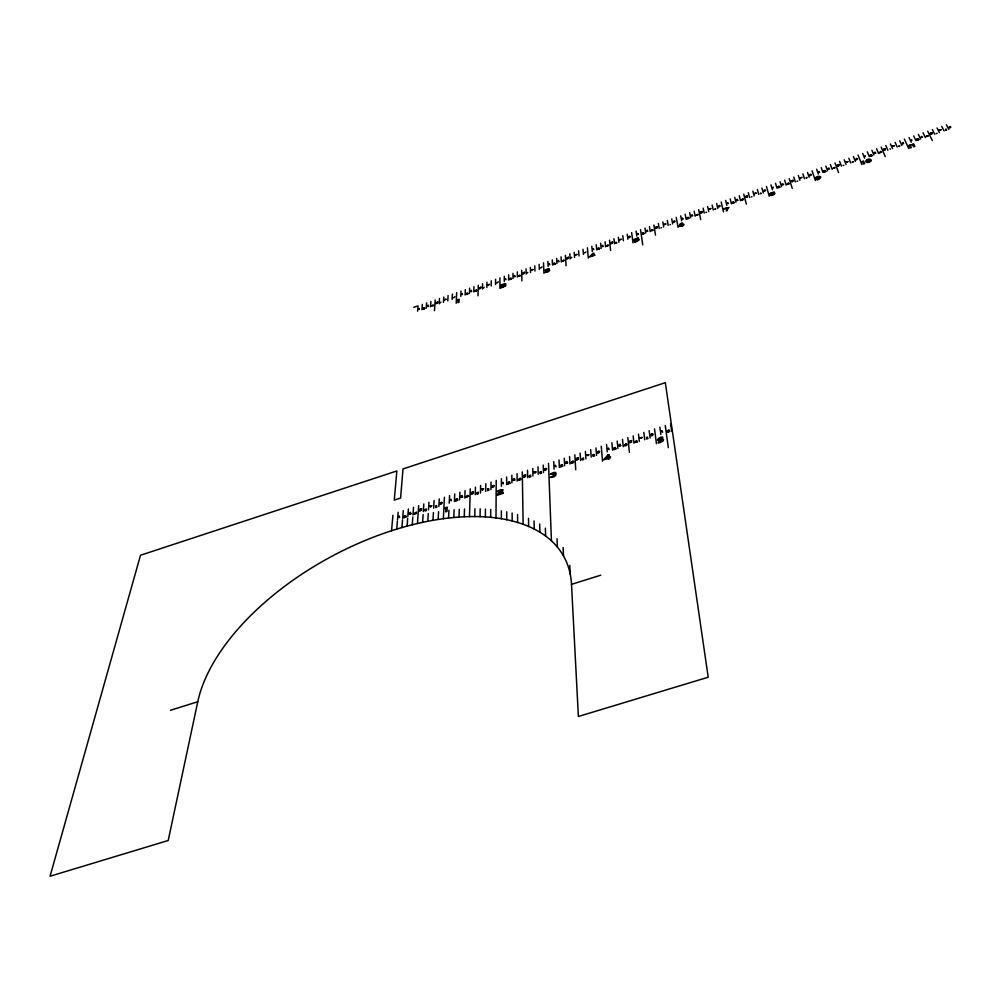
<?xml version="1.0" encoding="UTF-8"?>
<svg xmlns="http://www.w3.org/2000/svg" width="1001" height="1001" viewBox="0 0 1001 1001"><rect width="100%" height="100%" fill="white"/><g stroke="black" fill="none" stroke-linecap="round" stroke-linejoin="round"><path stroke-width="1.5" d="M501.363 518.756L501.376 510.81M501.401 486.236L501.413 478.703M528.866 476.601L529.617 475.5M499.899 288.313L499.937 277.79M496.759 282.72L496.709 282.945A1.839 0.776 -23.3 0 0 497.697 282.495L498.31 281.781M495.995 517.967L496.208 480.392M554.754 475.325L550.175 477.339M495.558 284.522L495.595 279.279M581.744 459.434L582.469 458.345M492.379 487.162L492.317 487.487A2.202 1.114 -24.8 0 0 493.506 486.936L494.269 485.798M490.653 517.367L490.74 509.471M490.928 489.639L491.003 482.082M491.203 286.011L491.253 280.768M485.335 516.954L485.447 509.071M485.698 491.341L485.81 483.771M489.552 284.397L487.587 284.86M486.849 287.5L486.924 282.244M483.733 488.838L481.381 489.301M480.042 516.704L480.18 508.833M480.48 493.03L480.618 485.46M482.495 288.989L482.595 283.733M637.837 240.152C626.951 246.421 647.622 236.837 635.147 239.965M474.762 516.604L474.937 508.758M475.25 494.719L475.425 487.149M635.16 239.589L638.225 238.125M478.015 295.796L478.265 285.21M469.494 516.641L470.245 488.838M473.798 291.967L473.948 286.699M556.081 474.899L554.154 476.801L550.75 477.477M464.251 516.816L464.489 508.996M464.827 498.11L465.065 490.528M469.456 293.456L469.632 288.175M546.746 468.793L546.083 469.807A2.215 1.114 -23.8 0 1 544.819 470.432L544.869 470.12M459.009 517.117L459.284 509.309M459.622 499.799L459.897 492.204M465.115 294.932L465.315 289.652M453.791 517.542L454.091 509.734M454.416 501.488L454.717 493.881M460.785 296.421L460.998 291.141M448.573 518.08L448.911 510.285M449.224 503.178L449.562 495.57M476.463 493.606L477.239 492.505M456.206 303.253L456.694 292.617M443.368 518.731L444.394 497.247M452.127 299.387L452.389 294.094M440.365 504.054L440.29 504.379A2.202 1.101 -25.7 0 0 441.479 503.828L442.267 502.69M438.175 519.481L438.576 511.699M438.851 506.544L439.239 498.923M447.797 300.863L448.085 295.558M432.983 520.345L433.42 512.562M433.658 508.22L434.084 500.588M446.246 299.224L444.306 299.674M443.468 302.34L443.781 297.034M431.844 505.693L429.529 506.143M427.802 521.308L428.265 513.526M428.491 509.897L428.941 502.264M439.151 303.816L439.489 298.511M422.622 522.372L423.123 514.589M423.31 511.586L423.798 503.941M434.484 310.673L435.185 299.975M417.442 523.536L418.668 505.605M430.53 306.769L430.905 301.451M412.262 524.787L412.825 517.004M412.975 514.939L413.538 507.282M426.213 308.245L426.614 302.915M407.094 526.138L407.682 518.355M407.82 516.604L408.408 508.946M421.909 309.722L422.334 304.392M401.914 527.577L402.54 519.794M402.665 518.28L403.278 510.61M417.605 311.198L418.043 305.856L413.776 307.32M396.746 529.116L397.397 521.321M397.522 519.957L398.16 512.274M424.537 510.46L425.35 509.346M662.237 440.315C654.391 443.994 659.384 443.556 663.188 440.828C665.527 435.785 652.452 443.168 662.649 437.437M391.566 530.743L392.93 515.252M197.773 701.726L168.206 840.502L50.05 876.238L140.503 555.255L396.846 470.958L394.269 500.125L400.588 498.06L403.015 468.931L665.315 382.682L708.207 677.214L578.378 716.478L571.508 584.371A204.88 110.811 -28.3 0 0 394.394 529.842A204.88 110.811 -28.3 0 0 197.773 701.726L170.545 710.272M505.805 284.259L505.267 284.96A3.066 1.289 -23.2 0 1 504.879 285.222A3.754 1.577 -23.2 0 1 504.291 285.535L503.691 285.836M548.648 270.821L544.794 272.422M527.164 273.085L527.777 272.385M454.942 296.609L454.404 297.259A1.827 0.763 -23.9 0 1 453.315 297.798L453.365 297.572M630.417 236.649L629.904 237.199A1.864 0.788 -21.5 0 1 628.891 237.687L628.903 237.462M440.19 302.878L440.84 302.152M571.146 258.008L571.734 257.332M542.004 266.854L541.554 267.405A1.839 0.776 -22.7 0 1 540.427 267.968L540.465 267.742M483.508 288.025L484.146 287.325M675.149 221.309L674.649 221.872A1.877 0.788 -20.8 0 1 673.635 222.36L673.635 222.147M615.477 242.805L616.04 242.167M811.398 174.737L811.048 175.15A1.914 0.801 -18.9 0 1 809.947 175.688L809.984 175.475M586.023 251.852L585.472 252.427A1.852 0.776 -22.1 0 1 584.496 252.89L584.521 252.665M720.22 205.893L719.807 206.381A1.889 0.788 -20.2 0 1 718.718 206.932L718.718 206.719M857.557 158.909L857.169 159.372A1.927 0.801 -18.3 0 1 856.105 159.897L856.143 159.659M726.313 209.797L726.338 209.709A9.622 4.079 -20 0 1 727.001 208.521M765.64 190.365L765.139 190.903A1.902 0.801 -19.6 0 1 764.151 191.366L764.188 191.141M769.694 193.631L774.198 191.967M866.916 160.823L868.655 159.747L870.069 160.248A3.929 1.652 -18.2 0 1 870.119 160.661L868.443 161.824L866.929 161.324M950.887 127.039L950.525 127.415A1.964 0.813 -17.1 0 1 949.499 127.915L949.549 127.678M554.241 473.786L553.015 474.436L553.415 475.075M682.707 225.087L680.217 225.963M680.117 225.751L682.644 224.85M641.691 438.05L641.704 438.025A3.278 1.664 -22 0 1 641.966 437.65M816.628 177.765L819.231 176.877M819.293 177.114L816.753 178.003M613.976 449.149L615.34 448.16M917.054 139.84L918.042 139.139M560.785 466.416L562.162 465.415M870.382 155.818L871.383 155.105M667.667 431.706L668.831 430.83M508.095 483.521L509.296 482.62M824.086 171.659L825.099 170.958M455.868 500.462L457.269 499.474M778.14 187.387L779.166 186.686M404.129 517.254L405.53 516.266M732.569 202.99L733.583 202.29M687.337 218.468L688.225 217.83M642.454 233.834L643.355 233.195M597.922 249.086L598.961 248.373M727.264 208.208L723.723 208.809L728.978 207.482M553.716 264.214L554.679 263.551M509.859 279.229L510.923 278.516M466.341 294.119L467.229 293.493M423.135 308.909L424.211 308.195M773.235 192.755L770.983 193.543M773.648 194.106L772.972 193.581L770.97 194.694M504.617 284.734L503.791 285.235A4.367 1.839 -23.2 0 0 501.313 286.912M770.87 193.318L772.209 192.705L771.921 193.356M548.148 269.82L547.547 270.67M773.673 194.069L773.71 194.044A2.477 1.051 -19.5 0 1 771.971 194.757A1.539 0.651 -19.5 0 1 771.508 194.895L771.396 194.895M525.275 476.326L523.536 477.139L525.625 476.451M472.947 493.33L471.233 494.119L473.323 493.418M421.133 510.147L419.419 510.935L421.496 510.235M631.318 441.916L629.591 442.705L631.694 442.017M578.027 459.221L576.326 459.997L578.415 459.309M874.186 152.64L875.137 152.127M827.94 168.481L828.866 167.98M782.056 184.197L782.957 183.696M736.523 199.787L737.399 199.299M691.341 215.265L692.217 214.777M646.508 230.618L647.397 230.13M602.026 245.846L602.902 245.358M560.898 465.653L562.099 465.09M557.87 260.973L558.758 260.485M508.22 482.745L509.421 482.194M514.064 275.976L514.952 275.488M456.031 499.687L457.232 499.136M470.583 290.866L471.471 290.378M404.316 516.478L405.493 515.928M411.061 513.713L409.371 514.251M635.81 441.028L635.109 442.117M427.427 305.643L428.315 305.155M515.027 479.967L513.238 480.493M499.837 492.942L499.799 492.967A3.816 1.927 -24.7 0 0 499.274 493.43A3.716 1.877 -24.7 0 0 498.898 493.931L503.24 492.517L503.24 493.293L497.284 495.22A5.155 2.615 -24.7 0 1 497.397 494.532A4.567 2.315 -24.7 0 1 497.885 493.706A5.255 2.665 -24.7 0 1 500.8 491.529L501.826 490.452L497.297 491.516M815.903 177.477C817.592 175.513 823.322 176.063 819.556 178.766A4.817 2.027 -18.8 0 1 817.066 179.955L817.016 179.429A3.503 1.476 -18.8 0 0 818.58 178.741A2.903 1.226 -18.8 0 0 819.043 178.528M462.762 496.959L461.086 497.447M567.717 462.875L565.953 463.388M489.026 490.09L487.575 490.64M436.962 506.981L435.598 507.532M594.569 455.843L593.118 456.393M620.883 445.62L619.131 446.121M541.541 473.048L540.127 473.598M646.633 438.325L647.597 437.988M593.155 455.68L594.119 455.342M540.165 472.885L541.103 472.547M567.379 462.75L566.428 463.063M647.997 438.538L646.596 439.026M487.662 489.914L488.588 489.589M514.689 479.854L513.813 480.155M435.648 506.806L436.536 506.481M462.475 496.809L461.611 497.109M410.685 513.638L409.947 513.901M620.557 445.483L619.594 445.795M478.39 493.581L477.064 494.031M426.439 510.422L425.137 510.898M440.352 502.74L441.716 502.264M637.162 442.067L635.66 442.517M583.696 459.421L582.307 459.847M597.672 451.626L599.161 451.163M530.818 476.576L529.441 477.027M544.757 468.818L546.183 468.355M492.329 485.848L493.718 485.385M426.163 510.272L425.45 510.535M652.327 434.459L651.501 434.734M598.836 451.839L598.097 452.089M651.1 434.271L652.602 433.808M651.401 434.447L652.239 434.146M545.958 468.994L545.157 469.281M493.418 486.073L492.742 486.311M597.985 451.789L598.786 451.501M545.044 468.981L545.845 468.693M441.491 502.915L440.753 503.19M492.605 486.011L493.368 485.735M582.544 459.209L583.345 458.921M440.628 502.89L441.391 502.615M529.642 476.376L530.442 476.101M477.239 493.393L478.003 493.105M636.836 441.904L636.023 442.179M425.3 510.247L426.063 509.972M583.395 459.259L582.682 459.509M530.48 476.438L529.817 476.664M478.09 493.43L477.377 493.681M792.692 181.331L791.916 181.606M635.935 441.866L636.761 441.591M747.046 196.959L746.421 197.197M701.751 212.462L700.625 212.788M866.753 159.947C868.943 157.67 873.36 160.223 870.282 161.636A2.765 1.164 -18.1 0 1 866.803 162.462M656.831 227.84L655.693 228.178M612.212 243.13L611.148 243.443M567.955 258.283L566.691 258.846L568.093 258.433M524.049 273.311L522.947 273.636M480.442 288.25L479.441 288.551M437.137 303.078L436.111 303.366M885.047 149.712L883.745 150.288M931.806 133.696L930.517 134.284M592.955 454.817L594.106 454.416M838.625 165.615L837.387 166.153L838.913 165.716M540.014 472.009L541.128 471.609M487.562 489.039L488.651 488.638M435.573 505.905L436.636 505.53M646.408 437.45L647.572 437.062M885.222 149.875L884.233 149.987M747.234 197.097L745.958 197.285M792.867 181.481L791.641 181.656M701.914 212.625L700.45 213.038M612.349 243.293L610.923 243.693M656.906 228.04L655.517 228.428M524.161 273.473L522.772 273.886M437.274 303.228L435.91 303.616M480.568 288.401L479.129 288.814M931.981 133.859L930.955 133.996M680.205 224.962L679.942 225.087A3.303 1.401 -20.7 0 1 681.005 224.049A3.366 1.426 -20.7 0 1 682.582 223.361L682.156 222.96A4.942 2.102 -20.7 0 0 681.206 223.361A4.104 1.739 -20.7 0 0 680.104 223.999L678.966 226.426L682.632 225.838M852.326 161.812L853.002 161.586M898.848 145.896L899.524 145.671M917.266 139.152L917.955 138.901M945.72 129.842L946.433 129.604M714.952 208.846L715.577 208.633M760.385 193.293L761.023 193.068M778.44 186.686L779.091 186.436M806.18 177.615L806.819 177.39M824.349 170.971L824.999 170.721M870.632 155.117L871.283 154.88M783.595 184.697L782.519 184.997M829.541 168.969L828.353 169.269M875.837 153.115L874.649 153.416M922.584 137.099L921.295 137.437M738.075 200.275L736.949 200.6M593.956 455.017L593.343 455.23M603.365 246.409L602.389 246.684M647.922 231.143L646.921 231.444M692.817 215.778L691.779 216.078M682.532 225.888L682.582 225.863A2.29 0.976 -20.7 0 0 683.796 224.975A1.852 0.788 -20.7 0 0 683.883 224.649M487.85 489.189L488.475 488.988M540.315 472.159L540.953 471.946M593.28 454.967L593.918 454.754M428.528 306.268L427.79 306.506M471.696 291.491L470.958 291.716M515.29 276.564L514.439 276.827M559.134 261.549L558.27 261.812M853.165 162.087L852.439 162.325M899.749 146.133L898.923 146.409M946.671 130.08L945.757 130.368M890.352 149.349L890.089 148.736M937.174 133.333L936.16 133.608M797.747 181.056L796.959 181.294M843.818 165.29L843.042 165.515M807.006 177.878L806.28 178.128M902.427 142.805L903.365 142.53M949.248 126.764L950.224 126.476M616.841 242.98L616.253 243.168M661.536 227.677L660.885 227.89M706.581 212.262L705.88 212.475M751.976 196.722L751.238 196.947M761.16 193.581L760.472 193.806M718.768 205.693L719.519 205.455M764.151 190.152L764.939 189.915M809.884 174.487L810.735 174.237M855.98 158.709L856.869 158.446M715.665 209.146L715.002 209.372M629.066 236.411L629.742 236.198M673.748 221.108L674.461 220.896M670.482 224.624L669.944 224.8M945.47 129.254L946.12 129.041M902.627 143.744L902.614 143.969A1.939 0.813 -17.7 0 0 903.64 143.506M419.056 308.333L419.306 309.409L418.668 308.758M437.7 301.939L436.411 302.978M462.137 293.568L462.437 294.632L461.749 293.994M480.93 287.137L479.654 288.175M505.543 278.703L505.905 279.754L505.167 279.129M524.474 272.222L523.223 273.26M531.181 269.932L533.17 269.457M549.286 263.726L549.699 264.764L548.923 264.151M568.355 257.194L567.117 258.22M575.125 254.88L577.127 254.404M593.368 248.636L593.818 249.649L593.005 249.049M612.587 242.054L610.923 242.617L611.361 243.08M619.394 239.714L621.433 239.226M637.775 233.421L638.288 234.434L637.424 233.834M657.144 226.789L655.48 227.365L655.943 227.815M664.001 224.437L666.065 223.949M682.532 218.093L683.107 219.081L682.194 218.506M702.051 211.411L700.375 211.987L700.863 212.425M708.971 209.034L711.048 208.533M727.639 202.64L728.265 203.628L727.702 203.253M747.309 195.908L745.607 196.484L746.133 196.922M754.279 193.518L756.381 193.018M773.085 187.074L773.247 187.938M792.905 180.293L791.203 180.868L791.753 181.306M799.937 177.89L802.076 177.365M818.893 171.396L819.644 172.335L819.018 171.984M838.876 164.552L837.149 165.14L837.737 165.553M845.958 162.124L848.122 161.599M865.064 155.58L865.327 156.469M885.197 148.686L883.47 149.274L884.083 149.687M892.329 146.234L894.531 145.708M911.598 139.639L911.911 140.515M931.893 132.695L930.142 133.296L930.792 133.696M939.076 130.23L941.303 129.692M436.486 302.565L437.687 302.152M444.306 299.887L445.67 299.424M479.717 287.762L480.918 287.35M487.587 285.06L488.963 284.597M523.26 272.848L524.474 272.435M531.193 270.132L532.582 269.657M567.154 257.82L568.368 257.395M575.137 255.08L576.538 254.604M611.373 242.667L612.599 242.255M619.419 239.915L620.833 239.439M655.93 227.415L657.169 226.989M664.051 224.637L665.465 224.149M700.838 212.037L702.076 211.611M709.021 209.234L710.447 208.746M746.095 196.534L747.347 196.108M754.329 193.719L755.768 193.218M791.691 180.918L792.967 180.48M799.999 178.078L801.451 177.577M837.662 165.178L838.938 164.74M846.033 162.312L847.497 161.812M883.983 149.312L885.272 148.874M892.429 146.421L893.893 145.921M930.667 133.321L931.969 132.883M939.176 130.405L940.665 129.905M432.958 304.717C435.097 306.581 430.267 305.568 431.969 305.805M519.757 275C522.159 276.739 516.941 275.938 518.818 276.076M742.654 198.686L743.38 199.637L742.717 198.949L741.316 200.1L742.88 199.562M788.275 183.07L789.063 183.996L788.363 183.321L786.961 184.472L788.55 183.934M880.605 151.451L881.506 152.352L880.705 151.702L879.353 152.853L880.955 152.302M563.701 260.71L562.737 261.036L563.676 260.247C566.065 259.447 559.421 262.562 563.713 260.898M607.97 245.558L606.994 245.883L607.92 245.095C610.36 245.145 604.104 246.058 607.982 245.733M652.577 230.28L651.601 230.618L652.502 229.83C655.004 229.867 648.648 230.818 652.602 230.468M697.534 214.89L696.546 215.228L697.434 214.452C699.987 214.464 693.543 215.453 697.572 215.077M741.841 199.725L742.842 199.387M787.499 184.096L788.5 183.759M834.509 168.005L833.508 168.343L834.346 167.58C837.086 167.555 830.317 168.606 834.571 168.181M879.879 152.477L880.893 152.127M927.627 136.123L926.613 136.474L927.427 135.711C930.304 135.661 923.31 136.762 927.714 136.299M423.461 308.946L424.874 308.458L422.923 309.347M466.666 294.156L468.093 293.668L466.128 294.557M510.197 279.254L511.636 278.766L509.672 279.654M554.066 264.239L555.517 263.751L553.54 264.639M598.273 249.111L599.737 248.611L597.747 249.499M642.817 233.859L644.294 233.358L642.304 234.247M687.712 218.493L689.188 217.993L687.199 218.881M732.945 203.015L734.446 202.502L732.444 203.403M778.54 187.412L780.104 187.087L778.04 187.788M824.486 171.684L826.075 171.346L823.998 172.059M870.795 155.831L872.409 155.493L870.307 156.206M917.467 139.852L919.106 139.514L916.991 140.228M638.213 237.988L634.033 239.427L634.021 240.841L635.16 240.578A3.116 1.326 -21.4 0 1 637.424 239.752M726.263 210.898L727.414 210.498M921.733 136.386L921.208 136.687M467.392 292.93L467.242 292.98A1.652 0.688 -23.7 0 0 466.166 293.531M399.311 515.953L399.574 517.542L398.823 516.529M421.621 508.708L419.694 509.334L420.07 510.072M450.888 499.199L451.226 500.775L450.412 499.774M473.398 491.891L471.458 492.517L471.871 493.255M502.927 482.294L503.353 483.846L502.477 482.87M525.65 474.924L523.698 475.55L524.149 476.276M533.708 472.297L536.098 471.834M555.455 465.24L555.955 466.766L555.017 465.803M578.39 457.795L576.413 458.433L576.901 459.146M586.511 455.155L588.938 454.667M608.47 448.023L609.046 449.537L608.045 448.586M631.606 440.503L629.616 441.153L630.155 441.854M639.814 437.837L642.267 437.349M661.961 430.643L662.624 432.144L661.561 431.206M420.157 509.471L421.584 509.009M429.517 506.443L431.143 505.905M471.946 492.655L473.385 492.192M481.381 489.589L483.033 489.064M524.199 475.688L525.65 475.212M533.721 472.597L535.385 472.059M576.926 458.558L578.403 458.083M586.548 455.442L588.225 454.892M630.155 441.278L631.631 440.79M639.852 438.125L641.553 437.575M597.785 452.94L597.81 453.24A2.227 1.126 -22.8 0 0 599.011 452.69L599.699 451.601M651.251 435.585L651.288 435.885A2.24 1.139 -21.9 0 0 652.489 435.322L653.153 434.246M404.517 517.329L406.218 516.779L403.866 517.842M456.281 500.525L457.995 499.974L455.63 501.038M508.508 483.583L510.235 483.02L507.87 484.084M561.223 466.466L562.962 465.903L560.585 466.979M614.414 449.211L616.178 448.636L613.801 449.712M668.105 431.781L669.882 431.206L667.492 432.294M662.624 437.299C660.335 435.86 654.779 441.128 658.983 440.678M630.718 441.291L631.356 441.178M571.508 584.371L600.725 575.187M598.936 247.898L598.786 247.948A1.677 0.701 -21.9 0 0 597.647 248.511M772.272 192.68L773.172 192.517M554.742 263.025L554.516 263.1A1.664 0.701 -22.5 0 0 553.49 263.638M424.199 307.72L424.074 307.757A1.652 0.688 -24.3 0 0 422.998 308.308M643.468 232.657L643.218 232.732A1.689 0.713 -21.3 0 0 642.154 233.271M733.57 201.814L733.283 201.889A1.702 0.713 -20 0 0 732.206 202.452L732.557 202.49M688.35 217.292L688.087 217.367A1.689 0.713 -20.6 0 0 687.011 217.918M510.91 278.04L510.735 278.09A1.664 0.701 -23.1 0 0 509.659 278.641M918.017 138.676L917.692 138.751A1.752 0.726 -17.5 0 0 916.553 139.327L916.954 139.364M825.087 170.483L824.799 170.558A1.727 0.726 -18.7 0 0 823.66 171.133L824.036 171.171M871.383 154.642L871.095 154.717A1.739 0.726 -18.1 0 0 869.919 155.293L870.307 155.33M410.61 512.299L410.485 512.324A1.577 0.776 -26.2 0 0 409.309 512.962M462.324 495.508L462.087 495.57A1.577 0.788 -25.3 0 0 460.998 496.183M779.153 186.211L778.816 186.311A1.714 0.726 -19.4 0 0 777.752 186.849L778.115 186.899M567.179 461.448L566.866 461.536A1.589 0.801 -23.4 0 0 565.778 462.149L566.178 462.224M620.32 444.194L619.982 444.281A1.602 0.813 -22.4 0 0 618.893 444.894L619.306 444.97M668.931 430.417L667.292 430.88A2.027 1.026 -21.5 0 1 668.53 430.205L669.143 430.067M615.277 447.835L613.926 448.36M514.527 478.553L514.314 478.603A1.589 0.801 -24.4 0 0 513.15 479.241M509.647 481.844L509.096 481.969A1.989 1.001 -24.5 0 0 507.857 482.632M405.705 515.578L405.305 515.665A1.977 0.988 -26.3 0 0 403.979 516.353M562.324 464.739L561.874 464.839A2.002 1.014 -23.5 0 0 560.51 465.54M615.502 447.485L614.889 447.622A2.015 1.026 -22.5 0 0 613.651 448.285M457.432 498.786L456.919 498.911A1.989 0.988 -25.4 0 0 455.68 499.562M504.592 284.409L500.863 285.435A4.167 1.764 -23.2 0 1 503.44 284.096L505.643 283.859M545.282 272.497L548.16 271.834L549.762 270.345M549.136 269.945L549.061 269.932A3.316 1.401 -22.6 0 0 549.311 269.519M548.173 269.482L545.007 270.333A3.341 1.414 -22.6 0 1 547.234 269.106A2.04 0.863 -22.6 0 1 549.261 268.894M555.542 474.236L555.13 474.136A3.979 2.027 -23.7 0 0 555.568 473.548M554.229 473.46L550.35 474.324A4.017 2.04 -23.7 0 1 553.027 472.772A2.452 1.251 -23.7 0 1 555.868 473.473M911.748 144.757L912.787 144.845L913.675 146.834L914.839 146.434L913.6 143.794L912.662 144.106A1.652 0.688 -17.6 0 1 912.299 144.469A2.065 0.863 -17.6 0 1 911.748 144.757M946.42 124.762L948.81 129.379M941.728 126.376L944.093 130.993M937.049 127.978L939.388 132.607M932.381 129.579L934.684 134.209M927.702 131.181L932.294 140.515M923.035 132.783L925.299 137.425M918.367 134.384L920.607 139.039M913.713 135.973L915.915 140.641M861.736 162.049L862.687 162.037L863.463 164.051L864.614 163.663L863.525 160.973L862.599 161.286A1.802 0.751 -18.3 0 1 861.686 161.949M909.046 137.575L911.235 142.242M904.391 139.164L908.733 148.573M899.749 140.766L901.876 145.445M895.094 142.355L897.196 147.047M890.452 143.944L892.529 148.648M885.81 145.533L887.862 150.238M881.18 147.122L885.247 156.594M876.551 148.711L878.54 153.428M871.921 150.3L873.886 155.017M867.291 151.889L869.243 156.619M862.674 153.466L864.589 158.208M858.057 155.055L861.874 164.589M853.44 156.631L855.304 161.386M848.823 158.221L850.675 162.975M844.218 159.797L846.045 164.552M839.614 161.374L841.416 166.141M835.009 162.95L838.575 172.547M830.417 164.527L832.169 169.307M825.825 166.103L827.552 170.883M821.233 167.667L822.935 172.46M816.653 169.244L818.317 174.049M812.061 170.808L815.377 180.48M807.494 172.385L809.108 177.202M802.915 173.949L804.504 178.766M798.348 175.513L799.912 180.343M793.768 177.077L795.32 181.919M789.213 178.653L792.266 188.376M784.646 180.205L786.148 185.06M780.092 181.769L781.568 186.624M775.537 183.333L776.989 188.188M770.983 184.897L772.409 189.752M766.441 186.449L769.256 196.246M761.899 188.013L763.275 192.88M757.357 189.564L758.708 194.444M752.827 191.116L754.141 196.008M748.285 192.667L749.586 197.572M743.756 194.219L746.321 204.079M739.238 195.771L740.477 200.688M734.709 197.322L735.935 202.24M730.192 198.874L731.393 203.791M725.675 200.425L726.851 205.355M721.17 201.964L723.485 211.887M716.653 203.516L717.78 208.458M712.149 205.055L713.25 210.01M707.644 206.594L708.733 211.549M703.152 208.145L704.203 213.1M698.66 209.684L700.738 219.669M694.168 211.224L695.169 216.191M689.676 212.763L690.665 217.743M685.197 214.302L686.16 219.282M680.718 215.828L681.656 220.821M676.238 217.367L678.077 227.415M671.759 218.894L672.647 223.899M667.292 220.433L668.155 225.438M662.825 221.959L663.663 226.977M658.37 223.486L659.184 228.516M653.903 225.025L655.492 235.122M649.449 226.551L650.212 231.581M644.994 228.078L645.745 233.108M670.582 423.698L671.646 430.993M640.54 229.604L642.73 244.895M665.227 425.438L668.33 447.647M636.098 231.118L636.799 236.173M659.859 427.177L660.86 434.497M631.656 232.645L633.007 242.818M654.516 428.916L656.431 443.668M627.214 234.171L627.865 239.226M649.161 430.655L650.087 437.988M622.785 235.685L623.41 240.753M643.818 432.394L644.707 439.739M618.343 237.212L618.956 242.28M638.488 434.134L639.339 441.479M613.913 238.726L614.501 243.806M633.158 435.86L633.971 443.218M609.496 240.24L610.61 250.475M627.827 437.6L629.404 452.414M605.067 241.754L605.605 246.847M622.497 439.326L623.26 446.696M600.65 243.268L601.163 248.373M617.179 441.053L617.905 448.435M596.233 244.782L596.721 249.887M611.874 442.78L612.562 450.175M591.829 246.296L592.292 251.414M606.568 444.507L607.219 451.901M587.412 247.81L588.3 258.095M601.263 446.233L602.502 461.136M583.007 249.324L583.42 254.442M595.958 447.96L596.546 455.367M578.603 250.826L579.003 255.956M590.665 449.674L591.216 457.094M574.211 252.34L574.574 257.47M585.385 451.401L585.898 458.821M569.807 253.841L570.157 258.984M580.092 453.115L580.58 460.548M565.415 255.343L566.078 265.69M574.812 454.829L575.725 469.807M561.035 256.857L561.336 261.999M569.544 456.544L569.957 463.989M556.644 258.358L556.919 263.513M564.276 458.258L564.652 465.715M569.782 565.39L570.245 574.261M552.264 259.86L552.514 265.015M559.008 459.972L559.359 467.429M563.113 547.484L563.525 556.081M547.885 261.361L548.123 266.529M553.753 461.686L554.066 469.156M557.019 538.713L557.382 547.184M543.505 262.863L543.931 273.26M548.498 463.388L551.438 540.928M539.139 264.352L539.326 269.532M543.243 465.102L543.493 472.585M545.357 528.165L545.633 536.123M534.772 265.853L534.934 271.046M538 466.804L538.213 474.299M539.664 524.049L539.914 532.269M530.405 267.355L530.543 272.547M532.757 468.506L532.945 476.001M534.059 520.958L534.259 529.116M526.038 268.844L526.163 274.049M527.527 470.207L527.677 477.715M528.503 518.38L528.666 526.501M521.684 270.333L521.871 280.806M522.297 471.909L523.135 524.324M517.329 271.834L517.392 277.039M517.067 473.611L517.154 481.131M517.542 514.464L517.63 522.497M512.975 273.323L513.025 278.541M511.849 475.312L511.899 482.832M512.124 512.987L512.174 520.995M508.621 274.812L508.646 280.03M506.631 477.002L506.656 484.534M506.731 511.774L506.756 519.757M504.279 276.301L504.279 281.531M866.979 162.337A4.054 1.702 -18.1 0 1 866.703 159.947M816.378 178.666A1.952 0.826 -18.8 0 1 815.54 178.453M815.427 178.103A1.952 0.826 -18.8 0 1 815.89 177.477M818.856 178.015A3.754 1.577 -18.8 0 1 816.353 178.704M819.594 177.703A4.692 1.977 -18.8 0 1 818.881 178.028M774.386 192.555A2.065 0.863 -19.5 0 1 774.086 192.893M770.345 194.169A2.903 1.226 -19.5 0 1 769.932 194.094M774.273 192.78A2.615 1.101 -19.5 0 1 774.211 194.319A2.615 1.101 -19.5 0 1 770.958 195.42A2.615 1.101 -19.5 0 1 770.119 194.194M727.514 209.372A10.435 4.429 -19.9 0 1 727.877 208.709A6.919 2.928 -20 0 1 728.365 208.058M681.356 224.549A2.59 1.101 -20.7 0 1 683.708 224.224M502.865 286.349A3.166 1.339 -23.2 0 0 502.527 286.636A3.078 1.301 -23.2 0 0 502.202 286.999L505.818 285.76L500.863 287.988A4.292 1.814 -23.2 0 1 500.963 287.512A3.791 1.602 -23.2 0 1 501.363 286.912M659.046 440.703A3.754 1.927 -21.7 0 1 661.749 439.702M500.137 492.717A3.003 1.514 -24.7 0 1 500.625 492.429L501.401 492.029A4.505 2.277 -24.7 0 0 502.077 491.666A3.679 1.852 -24.7 0 0 502.54 491.341L503.028 489.739L500.387 489.852A5.018 2.54 -24.7 0 0 497.284 491.516M420.62 509.834A1.451 0.726 -26 0 1 420.983 509.734M426.126 509.109A1.614 0.801 -25.9 0 1 426.489 508.996M430.905 506.193A3.979 1.977 -25.8 0 0 430.655 506.544A4.53 2.252 -25.8 0 0 430.455 506.919M431.006 506.731A4.742 2.365 -25.8 0 1 431.193 506.406L431.218 506.381A3.228 1.602 -25.8 0 1 431.519 505.993M472.434 493.005A1.464 0.726 -25.1 0 1 472.797 492.905M482.795 489.351A3.991 2.002 -24.9 0 0 482.557 489.689A4.542 2.277 -24.9 0 0 482.357 490.065M482.92 489.852A4.755 2.39 -24.9 0 1 483.108 489.552L483.12 489.527A3.228 1.627 -24.9 0 1 483.408 489.139M478.028 492.267A1.627 0.813 -25 0 1 478.39 492.142M524.712 476.026A1.464 0.738 -24.2 0 1 525.112 475.925M535.16 472.347A4.004 2.027 -23.9 0 0 534.922 472.685A4.567 2.302 -23.9 0 0 534.797 472.935M535.322 472.822A4.767 2.415 -23.9 0 1 535.485 472.547L535.497 472.522A3.241 1.639 -23.9 0 1 535.773 472.134M530.38 475.262A1.627 0.826 -24.1 0 1 530.768 475.137M577.464 458.896A1.476 0.751 -23.2 0 1 577.877 458.783M587.775 455.53A4.029 2.04 -23 0 1 588 455.18M588.213 455.605A4.792 2.427 -23 0 1 588.338 455.38L588.35 455.355A3.253 1.652 -23 0 1 588.626 454.967M583.245 458.108A1.639 0.826 -23.1 0 1 583.633 457.983M630.718 441.604A1.476 0.751 -22.2 0 1 631.13 441.491M641.14 438.163A4.054 2.065 -22 0 1 641.328 437.862M636.586 440.79A1.639 0.838 -22.1 0 1 636.986 440.653M457.269 300.287L458.045 300.363L457.92 302.615L458.996 302.252L459.121 299.249L458.258 299.549A1.714 0.713 -23.9 0 1 457.282 300.212L457.269 300.313M444.982 508.508L445.908 508.596L445.72 511.836L447.009 511.423L447.197 507.094L446.158 507.432A2.052 1.026 -25.7 0 1 444.982 508.295L444.982 508.508M476.163 290.853C478.991 289.464 472.234 291.416 476.163 290.853M476.176 290.202L475.225 290.991L476.176 290.202M468.618 496.183L465.878 497.347L467.705 495.407L468.618 496.183M467.692 495.808L466.541 496.859L467.692 495.808M416.316 513.425L414.026 514.164L416.416 512.062L416.316 513.425M415.878 512.625L414.714 513.676L415.878 512.625M625.975 444.019C621.221 446.846 629.091 445.908 626.501 443.856L625.975 444.019M607.882 455.005L603.54 459.847L608.183 458.345L608.258 459.196L609.571 458.783L610.547 456.881L609.434 457.244L609.196 454.579L607.882 455.005M607.97 455.993L605.205 458.621L608.12 457.67L607.97 455.993M626.025 444.406L624.924 445.445L626.025 444.406M572.735 461.311C567.955 464.114 575.7 463.238 573.26 461.136L572.735 461.311M572.76 461.699L571.646 462.737L572.76 461.699M519.982 478.44C515.177 481.231 522.797 480.405 520.495 478.265L519.982 478.44M519.994 478.828L518.856 479.879L519.994 478.828M592.805 253.528L589.164 257.144L595.032 255.142L594.068 254.992L593.893 253.153L592.805 253.528M592.867 254.204L590.552 256.193L592.98 255.368L592.867 254.204M910.122 144.982L909.183 145.308A1.827 0.763 -17.6 0 1 908.282 145.958L909.296 146.033L910.184 148.023L911.348 147.635L910.122 144.982"/></g></svg>
